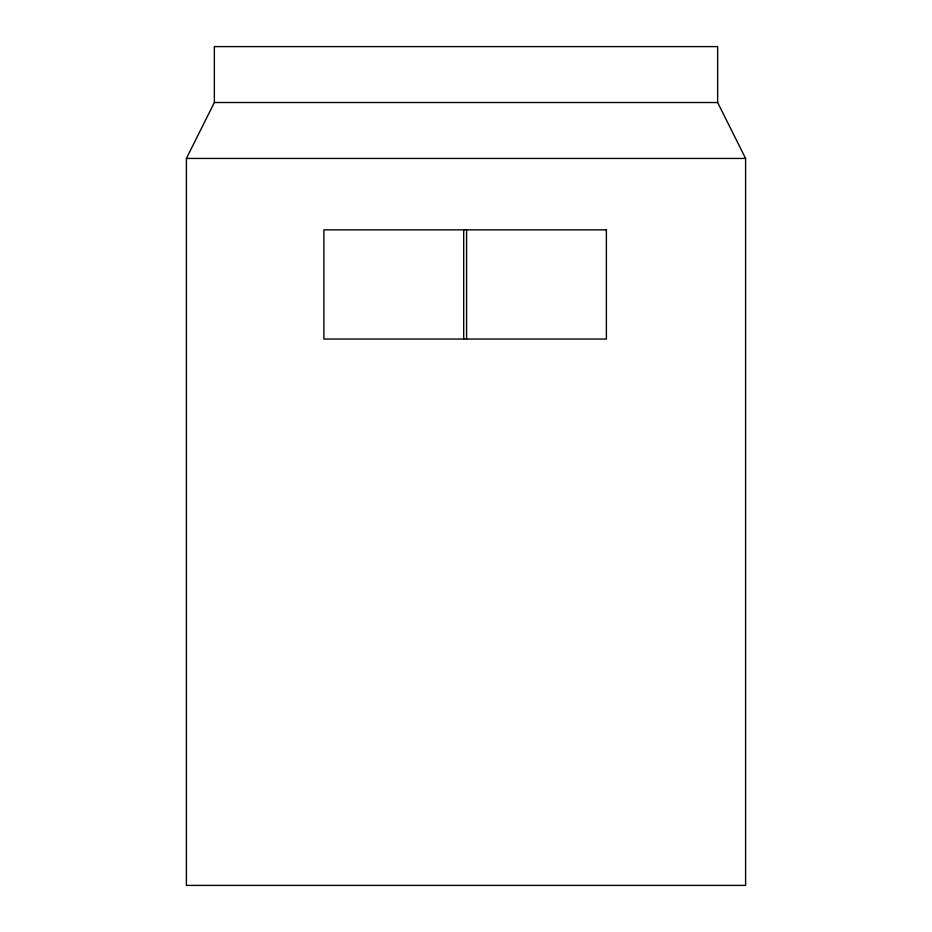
<?xml version="1.0" encoding="UTF-8"?>
<svg xmlns="http://www.w3.org/2000/svg" width="932" height="932" viewBox="0 0 932 932"><rect width="100%" height="100%" fill="white"/><g stroke="black" fill="none" stroke-linecap="round" stroke-linejoin="round"><path stroke-width="1.4" d="M186.4 158.44L214.36 102.52L214.36 46.6L717.64 46.6L717.64 102.52L745.6 158.44L745.6 885.4L186.4 885.4L186.4 158.44L745.6 158.44M214.36 102.52L717.64 102.52M466.583 229.855L466.583 339.05M463.693 229.855L463.693 339.05M606.383 229.855L323.893 229.855L323.893 339.05L606.383 339.05L606.383 229.855"/></g></svg>
